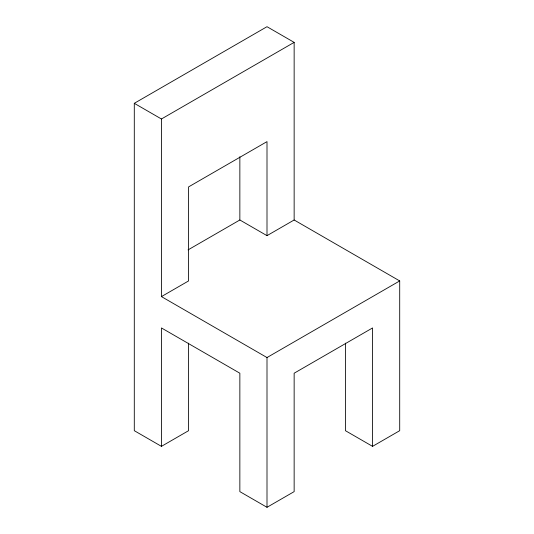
<?xml version="1.0" encoding="UTF-8"?>
<svg xmlns="http://www.w3.org/2000/svg" width="534" height="534" viewBox="0 0 534 534"><rect width="100%" height="100%" fill="white"/><g stroke="black" fill="none" stroke-linecap="round" stroke-linejoin="round"><path stroke-width="0.8" d="M188.582 343.128L188.582 430.684L161.442 446.357L134.294 430.684L134.294 103.316L267 26.7L294.147 42.373L294.147 219.988L399.706 280.931L399.706 430.684L372.558 446.357L345.418 430.684L345.418 343.128M134.294 103.316L161.442 118.989L294.147 42.373M188.055 249.892L239.853 219.988L267 235.654L294.147 219.988M161.442 118.989L161.442 296.604L188.582 280.931L188.582 186.9L267 141.623L267 235.654M161.442 296.604L267 357.546L399.706 280.931M161.442 446.357L161.442 327.943L239.853 373.219L239.853 491.627L267 507.3L294.147 491.627L294.147 373.219L372.558 327.943L372.558 446.357M267 357.546L267 507.3M239.853 156.742L239.853 219.988"/></g></svg>
